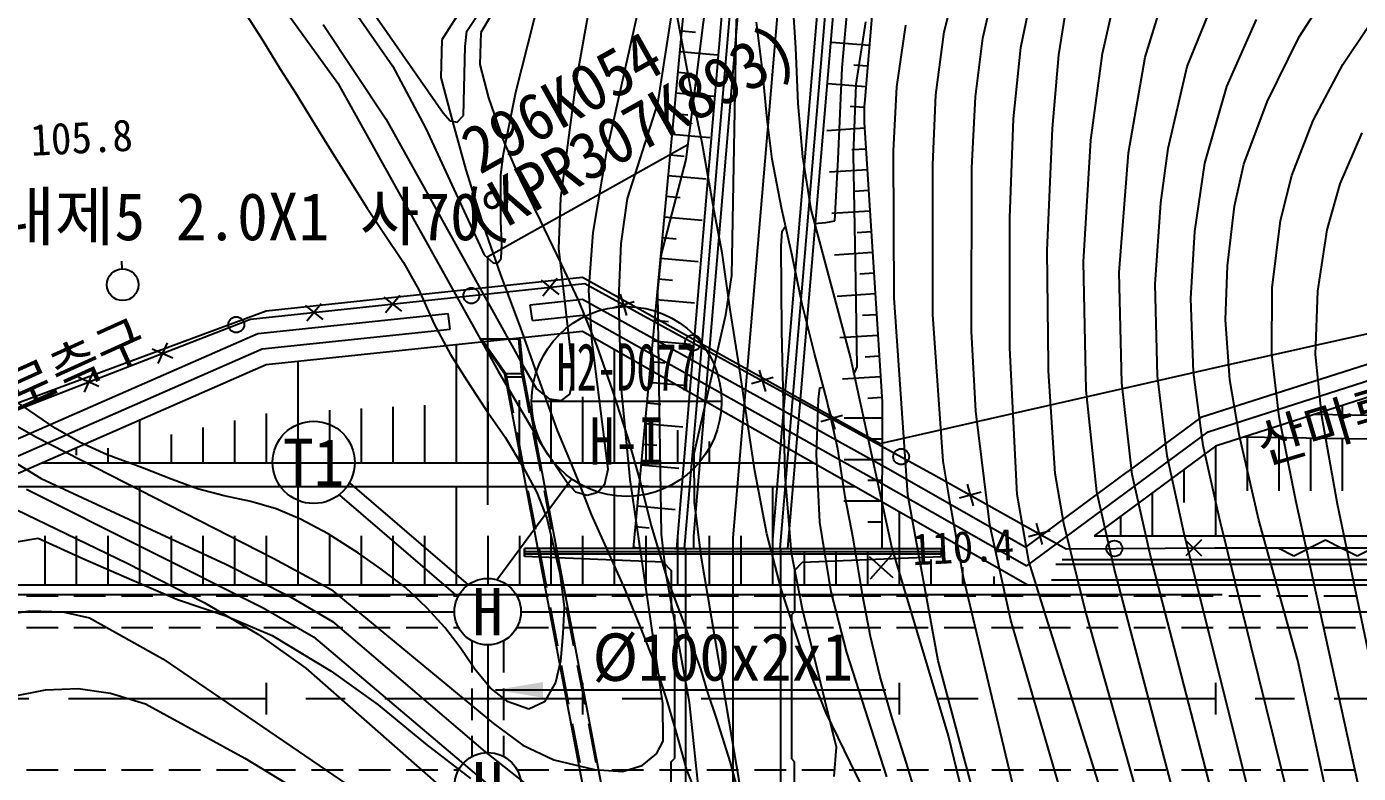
# Model space of a CAD drawing. Header units: millimetres. Extents: x 13158 to 13954, y 1103 to 1809.
# Drawn here: x 13566.5 to 13650.7, y 1483.6 to 1530.8 of the extents above; entities that cross this region are included whole.
import ezdxf
from ezdxf.enums import TextEntityAlignment as Align
from ezdxf.xclip import XClip

# ---------------------------------------------------------------- set-up
doc = ezdxf.new("R2010")
doc.units = ezdxf.units.MM
doc.header["$LTSCALE"] = 10
doc.header["$MEASUREMENT"] = 0
doc.header["$XCLIPFRAME"] = 2
doc.linetypes.add('CENTER', pattern=[2, 1.25, -0.25, 0.25, -0.25])
doc.linetypes.add('HIDDEN', pattern=[0.375, 0.25, -0.125])
for name, color, linetype in [('TN-MANH', 4, 'Continuous'), ('TT-WIRE-EQPM', 6, 'Continuous'), ('TZ-BASE', 253, 'Continuous'), ('TZ-CABL', 4, 'Continuous')]:
    doc.layers.add(name, color=color, linetype=linetype)
doc.styles.add('GR', font='GulimChe.ttf')
doc.styles.add('HANA', font='GulimChe.ttf')
doc.styles.get("Standard").update_dxf_attribs({"font": 'GulimChe.ttf'})
doc.linetypes.add('I_LINE', pattern='A,3.5,["I",Standard,S=1,R=0,X=-1,Y=-0.5],3.5', length=7)
doc.linetypes.add('ZIGZAG', pattern='A,0.0001,-0.2,[131,ltypeshp.shx,S=0.2,R=0,X=-0.2,Y=0],-0.4,[131,ltypeshp.shx,S=0.2,R=180,X=0.2,Y=0],-0.2', length=0.8001)
doc.dimstyles.get("Standard").update_dxf_attribs({"dimtxt": 0.18, "dimasz": 0.18, "dimexe": 0.18, "dimexo": 0.0625, "dimgap": 0.09, "dimtad": 0, "dimtih": 1, "dimtoh": 1, "dimdec": 4, "dimzin": 0, "dimdsep": 46, "dimtxsty": 'Standard', "dimcen": 0.09, "dimadec": 0, "dimazin": 0, "dimtfac": 1, "dimtdec": 4, "dimtofl": 0, "dimtmove": 0, "dimatfit": 3, "dimfxl": 0, "dimtolj": 1, "dimtzin": 0, "dimarcsym": 0})

# ---------------------------------------------------------------- blocks, each defined once
blk = doc.blocks.new('JD-SGKLSNK8SGJS87')
at = {"layer": 'TZ-BASE'}
for p, q in [((367.91, 59.846, -108.702), (363.198, 9.498, -108.702)), ((370.177, 59.654, -108.702), (368.084, 34.932, -108.702)), ((370.676, 59.612, -108.702), (368.597, 35.064, -108.702)), ((371.174, 59.57, -108.702), (369.487, 39.641, -108.702)), ((373.665, 59.359, -108.702), (371.978, 39.43, -108.702)), ((376.654, 59.106, -108.702), (372.454, 9.498, -108.702)), ((377.152, 59.064, -108.702), (372.956, 9.498, -108.702)), ((376.156, 59.148, -108.702), (374.469, 39.219, -108.702)), ((361.522, 34.583, 105), (366.825, 58.354, 105)), ((379.614, 58.855, -108.702), (377.815, 37.613, -108.702)), ((355.788, 38.341, 103), (359.65, 53.59, 103)), ((366.548, 34.077, 107), (368.785, 51.919, 107)), ((382.857, 42.145, 112), (384.392, 48.344, 112)), ((359.588, 38.963, 104), (361.166, 47.826, 104)), ((364.763, 37.63, 106), (366.334, 47.894, 106)), ((376.413, 39.877, 109), (377.067, 47.604, 109)), ((352.692, 42.193, 102), (355.499, 46.466, 102)), ((385.29, 41.748, 113), (386.479, 46.86, 113)), ((345.86, 44.678, 102), (351.178, 37.031, 102)), ((387.688, 41.158, 114), (388.561, 45.338, 114)), ((345.186, 44.024, 103), (347.99, 39.993, 103)), ((352.473, 43.797), (351.102, 41.647)), ((373.273, 44.058, 108.702), (373.457, 41.149, 108.702)), ((392.848, 40.787, 116), (393.563, 43.857, 116)), ((398.215, 39.959, 118), (399.781, 43.843, 118)), ((405.295, 41.833, 120), (406.983, 44.462, 120)), ((338.671, 43.358, 104.834), (339.796, 41.606, 104.834)), ((341.132, 43.603, 105), (344.521, 38.902, 105)), ((354.22, 43.205, 104.683), (353.561, 42.101, 104.683)), ((366.869, 38.453, 104.683), (365.871, 43.732, 104.683)), ((369.437, 26.754, 108), (369.729, 42.95, 108)), ((390.099, 40.694, 115), (390.588, 43.737, 115)), ((395.548, 40.546, 117), (396.452, 43.47, 117)), ((400.708, 38.697, 119), (402.583, 42.936, 119)), ((343.594, 42.609, 104), (347.557, 36.654, 104)), ((352.568, 41.233, 102), (352.692, 42.193, 102)), ((353.561, 42.101, 104.683), (353.512, 40.083, 104.683)), ((366.26, 42.217, -108.702), (367.143, 42.134, -108.702)), ((371.36, 39.726, 93.154), (370.989, 42.752, 93.154)), ((377.283, 38.832, 110), (377.91, 42.776, 110)), ((379.855, 38.677, 111), (380.428, 42.575, 111)), ((382.324, 38.161, 112), (382.857, 42.145, 112)), ((408.043, 40.093, 121), (409.628, 42.44, 121)), ((339.796, 41.606, 104.834), (340.902, 39.778, 104.834)), ((351.102, 41.647), (351.047, 39.27)), ((378.126, 41.283, -108.702), (375.728, 41.486, -108.702)), ((384.831, 38.047, 113), (385.29, 41.748, 113)), ((403.261, 37.728, 120), (405.295, 41.833, 120)), ((352.477, 36.854, 102), (352.568, 41.233, 102)), ((366.138, 40.911, -108.702), (368.533, 40.687, -108.702)), ((373.457, 41.149, 108.702), (373.593, 37.618, 108.702)), ((387.236, 36.657, 114), (387.688, 41.158, 114)), ((389.688, 36.039, 115), (390.099, 40.694, 115)), ((392.112, 35.303, 116), (392.848, 40.787, 116)), ((394.493, 34.511, 117), (395.548, 40.546, 117)), ((340.902, 39.778, 104.834), (341.843, 38.292, 104.834)), ((347.99, 39.993, 103), (350.084, 36.044, 103)), ((353.512, 40.083, 104.683), (354.048, 37.98, 104.683)), ((366.016, 39.605, -108.702), (366.899, 39.522, -108.702)), ((369.487, 39.641, -108.702), (367, 10.271, -108.702)), ((371.673, 36.627, 93.154), (371.36, 39.726, 93.154)), ((376.15, 34.103, 109), (376.413, 39.877, 109)), ((378.015, 39.976, -108.702), (377.131, 40.051, -108.702)), ((397.009, 34.787, 118), (398.215, 39.959, 118)), ((406.183, 36.553, 121), (408.043, 40.093, 121)), ((344.521, 38.902, 105), (354.668, 20.705, 105)), ((351.047, 39.27), (351.781, 36.485)), ((358.617, 31.642, 104), (359.588, 38.963, 104)), ((371.978, 39.43, -108.702), (369.5, 10.166, -108.702)), ((374.469, 39.219, -108.702), (372, 10.06, -108.702)), ((377.905, 38.669, -108.702), (375.507, 38.872, -108.702)), ((377.123, 34.404, 110), (377.283, 38.832, 110)), ((341.843, 38.292, 104.834), (342.875, 36.615, 104.834)), ((354.048, 37.98, 104.683), (354.971, 35.306, 104.683)), ((354.992, 34.447, 103), (355.788, 38.341, 103)), ((365.893, 38.299, -108.702), (368.289, 38.075, -108.702)), ((367.556, 35.14, 104.683), (366.869, 38.453, 104.683)), ((379.65, 34.629, 111), (379.855, 38.677, 111)), ((382.126, 33.77, 112), (382.324, 38.161, 112)), ((384.608, 33.549, 113), (384.831, 38.047, 113)), ((399.325, 33.841, 119), (400.708, 38.697, 119)), ((362.844, 31.619, 106), (364.763, 37.63, 106)), ((373.593, 37.618, 108.702), (373.903, 34.254, 108.702)), ((377.794, 37.362, -108.702), (376.91, 37.437, -108.702)), ((401.79, 33.781, 120), (403.261, 37.728, 120)), ((342.875, 36.615, 104.834), (344, 34.788, 104.834)), ((347.557, 36.654, 104), (356.257, 21.004, 104)), ((351.178, 37.031, 102), (351.633, 36.518, 102)), ((351.633, 36.518, 102), (352.071, 36.448, 102)), ((351.781, 36.485), (352.623, 33.434)), ((352.071, 36.448, 102), (352.477, 36.854, 102)), ((365.771, 36.993, -108.702), (366.655, 36.911, -108.702)), ((371.976, 34.094, 93.154), (371.673, 36.627, 93.154)), ((377.803, 36.427, -108.702), (378.933, 18.77, -108.702)), ((387, 30.388, 114), (387.236, 36.657, 114)), ((404.832, 33.081, 121), (406.183, 36.553, 121)), ((350.084, 36.044, 103), (353.784, 28.052, 103)), ((365.649, 35.687, -108.702), (368.045, 35.463, -108.702)), ((377.827, 36.052, -108.702), (375.426, 35.898, -108.702)), ((389.359, 28.335, 115), (389.688, 36.039, 115)), ((407.887, 32.538, 122), (409.278, 35.769, 122)), ((344, 34.788, 104.834), (345.032, 33.149, 104.834)), ((354.971, 35.306, 104.683), (356.049, 32.818, 104.683)), ((360.665, 29.458, 105), (361.522, 34.583, 105)), ((368.084, 34.932, -108.702), (366.798, 19.797, -108.702)), ((368.597, 35.064, -108.702), (367.296, 19.755, -108.702)), ((368.323, 30.845, 104.683), (367.556, 35.14, 104.683)), ((377.911, 34.743, -108.702), (377.025, 34.686, -108.702)), ((379.697, 25.344, 111), (379.65, 34.629, 111)), ((391.648, 27.615, 116), (392.112, 35.303, 116)), ((393.918, 26.934, 117), (394.493, 34.511, 117)), ((396.552, 31.344, 118), (397.009, 34.787, 118)), ((354.841, 33.118, 103), (354.992, 34.447, 103)), ((364.991, 28.104, 107), (366.548, 34.077, 107)), ((365.527, 34.381, -108.702), (366.41, 34.299, -108.702)), ((372.573, 31.027, 93.154), (371.976, 34.094, 93.154)), ((373.903, 34.254, 108.702), (374.42, 30.926, 108.702)), ((375.943, 30.201, 109), (376.15, 34.103, 109)), ((377.261, 26.404, 110), (377.123, 34.404, 110)), ((382.133, 24.284, 112), (382.126, 33.77, 112)), ((398.689, 29.524, 119), (399.325, 33.841, 119)), ((401.209, 31.142, 120), (401.79, 33.781, 120)), ((345.032, 33.149, 104.834), (346.378, 31.016, 104.834)), ((352.623, 33.434), (353.722, 29.927)), ((354.828, 30.199, 103), (354.841, 33.118, 103)), ((365.405, 33.076, -108.702), (367.8, 32.851, -108.702)), ((377.995, 33.434, -108.702), (375.593, 33.28, -108.702)), ((384.569, 23.223, 113), (384.608, 33.549, 113)), ((404.118, 30.233, 121), (404.832, 33.081, 121)), ((356.049, 32.818, 104.683), (357.312, 30.233, 104.683)), ((378.078, 32.125, -108.702), (377.193, 32.068, -108.702)), ((407.049, 29.641, 122), (407.887, 32.538, 122)), ((358.504, 28.453, 104), (358.617, 31.642, 104)), ((362.431, 28.766, 106), (362.844, 31.619, 106)), ((365.282, 31.77, -108.702), (366.166, 31.687, -108.702)), ((396.181, 26.193, 118), (396.552, 31.344, 118)), ((346.378, 31.016, 104.834), (347.394, 29.491, 104.834)), ((365.16, 30.464, -108.702), (367.556, 30.24, -108.702)), ((368.813, 28.177, 104.683), (368.323, 30.845, 104.683)), ((373.245, 28.017, 93.154), (372.573, 31.027, 93.154)), ((374.42, 30.926, 113.533), (376.924, 21.528, 113.533)), ((378.162, 30.816, -108.702), (375.761, 30.663, -108.702)), ((387.005, 22.163, 114), (387, 30.388, 114)), ((400.749, 27.37, 120), (401.209, 31.142, 120)), ((347.394, 29.491, 104.834), (348.687, 27.566, 104.834)), ((353.722, 29.927), (354.809, 26.797)), ((354.903, 28.772, 103), (354.828, 30.199, 103)), ((357.312, 30.233, 104.683), (358.65, 27.459, 104.683)), ((372.551, 28.607, 109), (372.616, 29.56, 109)), ((372.616, 29.56, 109), (372.83, 29.875, 109)), ((374.655, 30.046, 109), (375.377, 30.09, 109)), ((375.377, 30.09, 109), (375.943, 30.201, 109)), ((378.246, 29.507, -108.702), (377.36, 29.451, -108.702)), ((398.434, 25.3, 119), (398.689, 29.524, 119)), ((403.586, 25.967, 121), (404.118, 30.233, 121)), ((406.464, 25.768, 122), (407.049, 29.641, 122)), ((354.842, 27.832, 103), (354.903, 28.772, 103)), ((360.402, 25.795, 105), (360.665, 29.458, 105)), ((362.286, 25.265, 106), (362.431, 28.766, 106)), ((365.038, 29.158, -108.702), (365.921, 29.075, -108.702)), ((353.784, 28.052, 103), (354.362, 27.532, 103)), ((354.636, 27.546, 103), (354.842, 27.832, 103)), ((358.735, 26.472, 104), (358.504, 28.453, 104)), ((364.743, 25.741, 107), (364.991, 28.104, 107)), ((364.916, 27.852, -108.702), (367.311, 27.628, -108.702)), ((369.326, 24.602, 104.683), (368.813, 28.177, 104.683)), ((372.59, 23.26, 109), (372.551, 28.607, 109)), ((373.879, 24.932, 93.154), (373.245, 28.017, 93.154)), ((378.33, 28.198, -108.702), (375.929, 28.045, -108.702)), ((389.441, 21.102, 115), (389.359, 28.335, 115)), ((330.847, 27.663, 105.098), (330.873, 27.163, 105.098)), ((348.687, 27.566, 104.834), (349.643, 25.836, 104.834)), ((354.362, 27.532, 103), (354.636, 27.546, 103)), ((358.65, 27.459, 104.683), (359.729, 25.159, 104.683)), ((391.82, 19.503, 116), (391.648, 27.615, 116)), ((400.637, 23.956, 120), (400.749, 27.37, 120)), ((339.999, 24.512), (359.999, 26.653)), ((339.999, 24.512), (359.999, 26.653)), ((354.809, 26.797), (356.062, 23.476)), ((357.387, 26.445), (358.487, 25.556)), ((358.381, 26.551), (357.493, 25.451)), ((359.428, 20.352, 104), (358.735, 26.472, 104)), ((359.999, 26.653), (378.801, 16.131)), ((359.999, 26.653), (378.801, 16.131)), ((364.794, 26.546, -108.702), (365.677, 26.463, -108.702)), ((369.053, 24.254, 108), (369.437, 26.754, 108)), ((377.354, 20.97, 110), (377.261, 26.404, 110)), ((378.413, 26.89, -108.702), (377.528, 26.833, -108.702)), ((394.078, 19.968, 117), (393.918, 26.934, 117)), ((396.332, 20.412, 118), (396.181, 26.193, 118)), ((347.443, 25.389), (348.543, 24.5)), ((348.437, 25.495), (347.548, 24.395)), ((349.643, 25.836, 104.834), (350.611, 23.669, 104.834)), ((360.596, 22.526, 105), (360.402, 25.795, 105)), ((362.432, 19.768, 106), (362.286, 25.265, 106)), ((362.383, 25.572), (362.781, 24.215)), ((364.788, 22.46, 107), (364.743, 25.741, 107)), ((378.497, 25.581, -108.702), (376.096, 25.427, -108.702)), ((380.552, 12.889, 111), (379.697, 25.344, 111)), ((398.603, 20.636, 119), (398.434, 25.3, 119)), ((399.999, 20.945), (419.999, 25.366)), ((399.999, 20.945), (419.999, 25.366)), ((403.562, 21.778, 121), (403.586, 25.967, 121)), ((406.323, 21.761, 122), (406.464, 25.768, 122)), ((319.999, 17.121), (339.999, 24.512)), ((319.999, 17.121), (339.999, 24.512)), ((342.471, 24.861), (343.571, 23.973)), ((343.465, 24.967), (342.576, 23.867)), ((356.689, 24.897), (359.999, 25.244)), ((356.823, 23.905), (356.689, 24.897)), ((359.729, 25.159, 104.683), (360.894, 22.292, 104.683)), ((359.999, 25.244), (379.298, 14.545)), ((363.261, 25.092), (361.904, 24.695)), ((364.671, 25.24, -108.702), (367.067, 25.016, -108.702)), ((369.843, 21.293, 104.683), (369.326, 24.602, 104.683)), ((374.645, 21.826, 93.154), (373.879, 24.932, 93.154)), ((339.481, 23.089), (351.498, 24.351)), ((350.611, 23.669, 104.834), (351.64, 21.767, 104.834)), ((351.631, 23.36), (351.498, 24.351)), ((356.823, 23.905), (359.999, 24.239)), ((359.999, 24.239), (378.589, 13.798)), ((364.549, 23.934, -108.702), (365.433, 23.852, -108.702)), ((367.042, 15.501, 108), (369.053, 24.254, 108)), ((378.581, 24.272, -108.702), (377.696, 24.215, -108.702)), ((382.779, 15.012, 112), (382.133, 24.284, 112)), ((419.643, 24.352), (399.076, 17.77)), ((400.916, 20.151, 120), (400.637, 23.956, 120)), ((319.924, 14.522), (339.481, 23.089)), ((339.74, 22.111), (351.631, 23.36)), ((339.999, 21.132), (359.999, 23.233)), ((356.061, 22.727), (353.515, 22.727)), ((355.052, 20.533), (353.515, 22.727)), ((355.143, 20.533), (353.607, 22.727)), ((356.158, 20.541), (355.967, 22.727)), ((356.253, 20.533), (356.061, 22.727)), ((356.062, 23.476), (357.203, 20.214)), ((359.999, 23.233), (378.786, 12.536)), ((372.809, 14.111, 109), (372.59, 23.26, 109)), ((378.665, 22.963, -108.702), (376.264, 22.809, -108.702)), ((384.851, 18.17, 113), (384.569, 23.223, 113)), ((399.537, 16.868), (419.821, 23.359)), ((319.961, 13.447), (339.74, 22.111)), ((332.799, 22.122), (334.093, 21.551)), ((333.732, 22.484), (333.16, 21.19)), ((351.999, 22.393), (351.999, 14.913)), ((361.624, 14.51, 105), (360.596, 22.526, 105)), ((360.894, 22.292, 104.683), (361.873, 19.523, 104.683)), ((361.999, 22.094), (361.999, 14.914)), ((364.427, 22.629, -108.702), (366.823, 22.404, -108.702)), ((364.984, 10.409, 107), (364.788, 22.46, 107)), ((387.464, 12.918, 114), (387.005, 22.163, 114)), ((419.999, 22.366), (399.999, 15.965)), ((319.999, 12.371), (339.999, 21.132)), ((341.999, 21.343), (341.999, 14.913)), ((351.64, 21.767, 104.834), (352.654, 20.149, 104.834)), ((364.305, 21.323, -108.702), (365.188, 21.24, -108.702)), ((370.446, 17.34, 104.683), (369.843, 21.293, 104.683)), ((375.432, 18.889, 93.154), (374.645, 21.826, 93.154)), ((376.924, 21.528, 113.533), (379.54, 9.507, 113.533)), ((378.749, 21.654, -108.702), (377.863, 21.597, -108.702)), ((389.445, 20.732, 115), (389.441, 21.102, 115)), ((404.021, 17.809, 121), (403.562, 21.778, 121)), ((406.716, 17.857, 122), (406.323, 21.761, 122)), ((328.137, 20.316), (329.431, 19.745)), ((329.069, 20.677), (328.498, 19.384)), ((354.668, 20.705, 105), (357.317, 16.196, 105)), ((355.052, 20.533), (362.698, -19.663)), ((356.253, 20.533), (355.052, 20.533)), ((356.291, 20.333), (355.09, 20.333)), ((363.857, -19.443), (356.253, 20.533)), ((356.257, 21.004, 104), (357.09, 19.588, 104)), ((357.203, 20.214), (358.381, 16.95)), ((359.186, 19.246, 104), (359.428, 20.352, 104)), ((372.034, 20.294), (370.677, 19.896)), ((371.157, 20.774), (371.555, 19.417)), ((378.832, 20.345, -108.702), (376.431, 20.191, -108.702)), ((377.147, 20.503, 110), (377.354, 20.97, 110)), ((378.801, 16.131), (399.999, 20.945)), ((378.801, 16.131), (399.999, 20.945)), ((389.872, 14.232, 115), (389.445, 20.732, 115)), ((396.936, 15.351, 118), (396.332, 20.412, 118)), ((399.225, 16, 119), (398.603, 20.636, 119)), ((352.654, 20.149, 104.834), (353.891, 18.281, 104.834)), ((357.09, 19.588, 104), (357.878, 18.961, 104)), ((361.873, 19.523, 104.683), (362.847, 16.47, 104.683)), ((363.001, 13.86, 106), (362.432, 19.768, 106)), ((364.183, 20.017, -108.702), (366.578, 19.793, -108.702)), ((366.798, 19.797, -108.702), (365.926, 9.498, -108.702)), ((367.296, 19.755, -108.702), (366.428, 9.498, -108.702)), ((374.898, 18.937, 110), (374.994, 19.642, 110)), ((374.994, 19.642, 110), (375.217, 19.692, 110)), ((392.508, 13.084, 116), (391.82, 19.503, 116)), ((394.734, 14.171, 117), (394.078, 19.968, 117)), ((401.488, 16.691, 120), (400.916, 20.151, 120)), ((325.054, 18.195, 104.834), (323.335, 19.352, 104.834)), ((349.999, 18.548), (349.999, 14.913)), ((353.999, 18.758), (353.999, 14.913)), ((355.999, 18.863), (355.999, 14.913)), ((357.878, 18.961, 104), (358.675, 18.846, 104)), ((357.999, 18.968), (357.999, 14.913)), ((358.675, 18.846, 104), (359.186, 19.246, 104)), ((359.999, 19.073), (359.999, 14.913)), ((364.06, 18.711, -108.702), (364.944, 18.628, -108.702)), ((374.79, 15.449, 110), (374.898, 18.937, 110)), ((376.123, 15.803, 93.154), (375.432, 18.889, 93.154)), ((378.916, 19.036, -108.702), (378.031, 18.979, -108.702)), ((378.933, 18.77, -108.702), (378.915, 9.498, -108.702)), ((407.999, 18.526), (407.999, 17.934)), ((322.211, 18.405, 106), (325.437, 16.551, 106)), ((326.661, 17.095, 104.834), (325.054, 18.195, 104.834)), ((339.999, 18.022), (339.999, 14.912)), ((343.999, 18.233), (343.999, 14.913)), ((345.999, 18.338), (345.999, 14.913)), ((347.999, 18.443), (347.999, 14.913)), ((353.891, 18.281, 104.834), (355.111, 16.527, 104.834)), ((376.421, 17.895), (375.064, 17.497)), ((375.544, 18.375), (375.941, 17.017)), ((378.931, 17.725, -108.702), (376.525, 17.73, -108.702)), ((385.734, 10.998, 113), (384.851, 18.17, 113)), ((399.076, 17.77), (394.455, 14.355)), ((405.072, 12.526, 121), (404.021, 17.809, 121)), ((439.999, 17.407), (406.24, 17.963)), ((407.707, 12.296, 122), (406.716, 17.857, 122)), ((328.252, 16.204, 104.834), (326.661, 17.095, 104.834)), ((331.999, 17.628), (331.999, 14.912)), ((335.999, 17.146), (335.999, 14.912)), ((337.999, 17.584), (337.999, 14.912)), ((358.381, 16.95), (359.166, 15.109)), ((363.938, 17.405, -108.702), (366.334, 17.181, -108.702)), ((363.999, 17.671), (363.999, 14.914)), ((365.999, 16.97), (365.999, 14.914)), ((370.894, 14.408, 104.683), (370.446, 17.34, 104.683)), ((388.076, 8.396), (399.537, 16.868)), ((322.172, 16.129, 107), (325.784, 13.921, 107)), ((325.437, 16.551, 106), (340.489, 8.871, 106)), ((329.939, 15.424, 104.834), (328.252, 16.204, 104.834)), ((333.999, 16.708), (333.999, 14.912)), ((355.111, 16.527, 104.834), (356.271, 14.585, 104.834)), ((357.317, 16.196, 105), (359.064, 13.609, 105)), ((362.847, 16.47, 104.683), (363.637, 13.722, 104.683)), ((363.816, 16.099, -108.702), (364.699, 16.016, -108.702)), ((367.999, 16.268), (367.999, 14.914)), ((378.929, 16.414, -108.702), (378.041, 16.415, -108.702)), ((400.26, 11.384, 119), (399.225, 16, 119)), ((402.741, 11.295, 120), (401.488, 16.691, 120)), ((439.999, 15.907), (401.782, 16.536)), ((401.999, 16.606), (402, 13.135)), ((403.999, 16.5), (404, 13.134)), ((405.999, 16.467), (406, 13.134)), ((407.999, 16.434), (408, 13.133)), ((327.999, 15.876), (327.999, 15.394)), ((332.191, 14.598, 104.834), (329.939, 15.424, 104.834)), ((329.999, 15.832), (329.999, 14.912)), ((367.081, 12.433, 108), (367.042, 15.501, 108)), ((374.992, 11.167, 110), (374.79, 15.449, 110)), ((376.588, 12.758, 93.154), (376.123, 15.803, 93.154)), ((399.999, 15.965), (392.342, 10.305)), ((398.018, 10.428, 118), (396.936, 15.351, 118)), ((399.999, 15.965), (400, 10.305)), ((325.798, 14.912), (374.609, 14.914)), ((325.999, 15), (325.999, 14.912)), ((334.049, 13.854, 104.834), (332.191, 14.598, 104.834)), ((356.271, 14.585, 104.834), (357.097, 13.025, 104.834)), ((359.166, 15.109), (359.694, 13.817)), ((361.414, 13.58, 105), (361.624, 14.51, 105)), ((363.694, 14.793, -108.702), (366.089, 14.569, -108.702)), ((371.647, 10.415, 104.683), (370.894, 14.408, 104.683)), ((378.926, 15.102, -108.702), (376.52, 15.107, -108.702)), ((379.298, 14.545), (388.006, 9.587)), ((383.216, 12.493, 112), (382.779, 15.012, 112)), ((388.006, 9.587), (394.455, 14.355)), ((397.999, 14.487), (398, 12.396)), ((325.784, 13.921, 107), (337.448, 8.505, 107)), ((335.663, 13.264, 104.834), (334.049, 13.854, 104.834)), ((359.064, 13.609, 105), (359.56, 13.084, 105)), ((359.694, 13.817), (360.55, 11.653)), ((360.961, 13.062, 105), (361.414, 13.58, 105)), ((365.08, -0.293, 106), (363.001, 13.86, 106)), ((363.572, 13.487, -108.702), (364.455, 13.405, -108.702)), ((363.637, 13.722, 104.683), (364.332, 10.918, 104.683)), ((373.201, 9.227, 109), (372.809, 14.111, 109)), ((378.923, 13.79, -108.702), (378.036, 13.792, -108.702)), ((378.589, 13.798), (388.076, 8.396)), ((384.31, 13.552), (384.692, 12.19)), ((390.421, 11.083, 115), (389.872, 14.232, 115)), ((395.908, 8.949, 117), (394.734, 14.171, 117)), ((322.117, 12.951, 109), (331.212, 8.569, 109)), ((322.374, 13.412), (377.243, 13.414)), ((324.842, 13.251, 108), (339.81, 5.746, 108)), ((332, 13.412), (332, 7.196)), ((337.336, 12.825, 104.834), (335.663, 13.264, 104.834)), ((339.029, 12.46, 104.834), (337.336, 12.825, 104.834)), ((342, 13.413), (342, 7.197)), ((352, 13.413), (352, 7.197)), ((357.097, 13.025, 104.834), (357.734, 11.412, 104.834)), ((359.56, 13.084, 105), (360.287, 12.867, 105)), ((360.287, 12.867, 105), (360.961, 13.062, 105)), ((362, 13.414), (362, 7.198)), ((372, 13.414), (372, 7.198)), ((377.114, 10.033, 93.154), (376.588, 12.758, 93.154)), ((382.482, 2.401, 111), (380.552, 12.889, 111)), ((385.182, 13.062), (383.821, 12.68)), ((388.194, 8.687, 114), (387.464, 12.918, 114)), ((393.602, 8.247, 116), (392.508, 13.084, 116)), ((396, 13.009), (396, 10.305)), ((340.626, 12.003, 104.834), (339.029, 12.46, 104.834)), ((342.165, 11.357, 104.834), (340.626, 12.003, 104.834)), ((363.449, 12.182, -108.702), (365.845, 11.957, -108.702)), ((367.497, 9.016, 108), (367.081, 12.433, 108)), ((378.921, 12.479, -108.702), (376.515, 12.484, -108.702)), ((378.786, 12.536), (388.147, 7.205)), ((380, 11.844), (380, 7.198)), ((384.079, 7.659, 112), (383.216, 12.493, 112)), ((410.055, -10.095, 121), (405.072, 12.526, 121)), ((411.248, -4.658, 122), (407.707, 12.296, 122)), ((343.925, 10.426, 104.834), (342.165, 11.357, 104.834)), ((357.734, 11.412, 104.834), (358.161, 9.613, 104.834)), ((360.55, 11.653), (361.573, 9.355)), ((375.718, 6.764, 110), (374.992, 11.167, 110)), ((378.918, 11.167, -108.702), (378.031, 11.169, -108.702)), ((387.066, 4.968, 113), (385.734, 10.998, 113)), ((388.669, 11.103), (389.051, 9.741)), ((391.769, 5.619, 115), (390.421, 11.083, 115)), ((394, 11.531), (394, 10.305)), ((405.288, -8.939, 119), (400.26, 11.384, 119)), ((405.205, 2.416, 120), (402.741, 11.295, 120)), ((324.215, 9.922, 112.967), (325.596, 10.147, 112.967)), ((325.596, 10.147, 112.967), (328.408, 8.861, 112.967)), ((326, 10.304), (326, 7.196)), ((328, 10.304), (328, 7.196)), ((330, 10.304), (330, 7.196)), ((334, 10.304), (334, 7.196)), ((336, 10.304), (336, 7.196)), ((338, 10.304), (338, 7.196)), ((340, 10.304), (340, 7.197)), ((345.832, 9.19, 104.834), (343.925, 10.426, 104.834)), ((344, 10.305), (344, 7.197)), ((346, 10.305), (346, 7.197)), ((348, 10.305), (348, 7.197)), ((350, 10.305), (350, 7.197)), ((354, 10.305), (354, 7.197)), ((356, 10.305), (356, 7.197)), ((358, 10.305), (358, 7.197)), ((360, 10.305), (360, 7.197)), ((363.327, 10.876, -108.702), (364.211, 10.793, -108.702)), ((364, 10.306), (364, 7.198)), ((364.332, 10.918, 104.683), (365.303, 7.697, 104.683)), ((365.284, 7.853, 107), (364.984, 10.409, 107)), ((366, 10.306), (366, 7.198)), ((367, 10.271, -108.702), (367, 9.498, -108.702)), ((368, 10.306), (368, 7.198)), ((369.5, 10.166, -108.702), (369.5, 9.2, -108.702)), ((370, 10.306), (370, 7.198)), ((372.576, 6.854, 104.683), (371.647, 10.415, 104.683)), ((389.541, 10.613), (388.18, 10.231)), ((392.342, 10.305), (521.466, 10.311)), ((403.253, -10.487, 118), (398.018, 10.428, 118)), ((366.5, 9.498), (356.33, 9.498)), ((356.33, 8.999), (356.33, 9.498)), ((356.33, 9.498), (356.33, 8.999)), ((356.33, 9.299), (382.67, 9.298)), ((358.161, 9.613, 104.834), (358.57, 7.946, 104.834)), ((361.573, 9.355), (362.669, 6.904)), ((363.205, 9.57, -108.702), (363.967, 9.498, -108.702)), ((365.8, 9.498), (373.2, 9.498)), ((366.5, 9.498), (366.5, -7.982)), ((372, 10.06, -108.702), (372, 9.498, -108.702)), ((372.5, 9.498), (372.5, -7.982)), ((372.5, 9.498), (382.67, 9.498)), ((374, 9.292), (374, 7.198)), ((376, 9.293), (376, 7.198)), ((377.686, 6.59, 93.154), (377.114, 10.033, 93.154)), ((378, 9.293), (378, 7.198)), ((379.54, 9.507, 113.533), (383.121, -2.416, 113.533)), ((382.67, 9.498), (382.67, 8.998)), ((390.556, 9.469), (399.953, 9.544)), ((398.107, 10.03), (399.115, 9.038)), ((399.107, 10.038), (398.115, 9.03)), ((403.953, 9.542), (404.953, 9.041)), ((404.953, 9.041), (406.953, 10.04)), ((406.953, 10.04), (407.953, 9.539)), ((407.953, 9.539), (408.953, 9.039)), ((408.953, 9.039), (410.953, 10.037)), ((328.408, 8.861, 112.967), (331.503, 7.513, 112.967)), ((331.212, 8.569, 109), (336.072, 6.09, 109)), ((337.448, 8.505, 107), (341.498, 6.457, 107)), ((340.489, 8.871, 106), (344.103, 6.906, 106)), ((347.176, 8.245, 104.834), (345.832, 9.19, 104.834)), ((356.33, 9.149), (382.67, 9.148)), ((365.1, 8.623), (356.33, 8.999)), ((365.1, 8.623), (365.6, 8.098)), ((370.739, -10.157, 108), (367.497, 9.016, 108)), ((369.5, 9.2), (369.5, -9.194)), ((373.897, 5.664, 109), (373.201, 9.227, 109)), ((373.899, 8.623), (373.4, 8.098)), ((373.899, 8.623), (382.67, 8.998)), ((378.12, 8.997, 110.401), (379.606, 7.658, 110.401)), ((378.194, 7.585, 110.401), (379.532, 9.071, 110.401)), ((382, 8.809), (382, 7.199)), ((389.292, 5.186, 114), (388.194, 8.687, 114)), ((389.906, 8.505), (523.378, 8.511)), ((390.312, 8.805), (523.158, 8.811)), ((400.869, -10.163, 117), (395.908, 8.949, 117)), ((348.781, 7.052, 104.834), (347.176, 8.245, 104.834)), ((358.57, 7.946, 104.834), (358.841, 5.81, 104.834)), ((366.759, -0.229, 107), (365.284, 7.853, 107)), ((365.303, 7.697, 104.683), (366.266, 5.115, 104.683)), ((365.6, 8.098), (365.6, 5.498)), ((373.4, 8.098), (373.4, 5.498)), ((384, 8.313), (384, 7.199)), ((387.856, -8.206, 112), (384.079, 7.659, 112)), ((386, 7.733), (386, 7.199)), ((398.744, -11.263, 116), (393.602, 8.247, 116)), ((280, 7.194), (574.8, 7.208)), ((331.503, 7.513, 112.967), (334.39, 6.282, 112.967)), ((344.103, 6.906, 106), (354.363, -1.568, 106)), ((350.177, 5.729, 104.834), (348.781, 7.052, 104.834)), ((362.669, 6.904), (363.652, 4.474)), ((373.859, 2.985, 104.683), (372.576, 6.854, 104.683)), ((376.701, 2.929, 110), (375.718, 6.764, 110)), ((388, 7.289), (388, 7.199)), ((389.641, 7.505), (523.994, 7.511)), ((334.39, 6.282, 112.967), (337.452, 5.237, 112.967)), ((336.072, 6.09, 109), (339.523, 4.053, 109)), ((341.498, 6.457, 107), (344.185, 4.872, 107)), ((378.195, 3.941, 93.154), (377.686, 6.59, 93.154)), ((323.169, 5.258, 110), (325.068, 5.557, 110)), ((325.068, 5.557, 110), (327.14, 5.497, 110)), ((327.14, 5.497, 110), (328.826, 5.113, 110)), ((328.826, 5.113, 110), (333.458, 2.523, 110)), ((337.452, 5.237, 112.967), (340.377, 4.005, 112.967)), ((339.81, 5.746, 108), (342.996, 3.922, 108)), ((351.292, 4.506, 104.834), (350.177, 5.729, 104.834)), ((358.841, 5.81, 104.834), (358.759, 4.132, 104.834)), ((365.6, 5.498), (365.8, 5.299)), ((365.8, 5.299), (365.8, -3.782)), ((366.266, 5.115, 104.683), (367.463, 1.833, 104.683)), ((373.4, 5.498), (373.2, 5.299)), ((373.2, 5.299), (373.2, -3.782)), ((376.056, -3.071, 109), (373.897, 5.664, 109)), ((390.874, 0.186, 114), (389.292, 5.186, 114)), ((396.258, -10.27, 115), (391.769, 5.619, 115)), ((344.185, 4.872, 107), (353.839, -3.359, 107)), ((352.255, 3.245, 104.834), (351.292, 4.506, 104.834)), ((363.652, 4.474), (364.599, 2.083)), ((390.535, -6.947, 113), (387.066, 4.968, 113)), ((339.523, 4.053, 109), (342.503, 1.931, 109)), ((340.377, 4.005, 112.967), (344.099, 1.743, 112.967)), ((342.996, 3.922, 108), (355.882, -6.999, 108)), ((358.759, 4.132, 104.834), (358.602, 2.379, 104.834)), ((378.799, 1.384, 93.154), (378.195, 3.941, 93.154)), ((353.178, 1.873, 104.834), (352.255, 3.245, 104.834)), ((375.369, -0.849, 104.683), (373.859, 2.985, 104.683)), ((379.237, -4.944, 110), (376.701, 2.929, 110)), ((333.458, 2.523, 110), (356.048, -12.868, 110)), ((342.503, 1.931, 109), (351.781, -6.219, 109)), ((344.099, 1.743, 112.967), (347.088, -0.377, 112.967)), ((354.162, 0.689, 104.834), (353.178, 1.873, 104.834)), ((358.602, 2.379, 104.834), (358.28, 1.024, 104.834)), ((364.599, 2.083), (365.304, -0.041)), ((367.463, 1.833, 104.683), (367.877, 0.45, 104.683)), ((387.152, -15.083, 111), (382.482, 2.401, 111)), ((407.24, -7.005, 120), (405.205, 2.416, 120)), ((340, 1), (340, -1)), ((358.28, 1.024, 104.834), (357.583, -0.192, 104.834)), ((360, 1), (360, -1)), ((379.571, -1.231, 93.154), (378.799, 1.384, 93.154)), ((380, 1), (380, -1)), ((400, 0.999), (400, -1.001)), ((323.717, 0.109, 111), (326.061, 0.558, 111)), ((326.061, 0.558, 111), (328.114, 0.637, 111)), ((328.114, 0.637, 111), (330.165, 0.353, 111)), ((330.165, 0.353, 111), (332.37, -0.326, 111)), ((355.299, -0.196, 104.834), (354.162, 0.689, 104.834)), ((367.877, 0.45, 104.683), (368.438, -1.219, 104.683)), ((394.168, -10.316, 114), (390.874, 0.186, 114)), ((332.37, -0.326, 111), (338.656, -3.757, 111)), ((347.088, -0.377, 112.967), (350.071, -2.856, 112.967)), ((356.595, -0.668, 104.834), (355.299, -0.196, 104.834)), ((357.583, -0.192, 104.834), (356.595, -0.668, 104.834)), ((365.095, -2.684, 106), (365.08, -0.293, 106)), ((365.304, -0.041), (365.932, -2.22)), ((367.335, -5.823, 107), (366.759, -0.229, 107)), ((354.363, -1.568, 106), (356.214, -2.938, 106)), ((368.438, -1.219, 104.683), (369.321, -4.025, 104.683)), ((376.926, -4.061, 104.683), (375.369, -0.849, 104.683)), ((380.474, -4.075, 93.154), (379.571, -1.231, 93.154)), ((365.932, -2.22), (366.559, -4.494)), ((383.121, -2.416, 113.533), (386.38, -15.712, 113.533)), ((350.071, -2.856, 112.967), (352.907, -5.048, 112.967)), ((353.839, -3.359, 107), (357.942, -6.6, 107)), ((356.214, -2.938, 106), (358.178, -3.854, 106)), ((364.679, -3.478, 106), (365.095, -2.684, 106)), ((375.9, -4.911, 109), (376.056, -3.071, 109)), ((338.656, -3.757, 111), (344.531, -7.319, 111)), ((358.178, -3.854, 106), (360.756, -4.476, 106)), ((363.763, -4.223, 106), (364.679, -3.478, 106)), ((365.6, -3.982), (365.8, -3.782)), ((365.6, -6.582), (365.6, -3.982)), ((369.321, -4.025, 104.683), (370.054, -6.81, 104.683)), ((373.4, -3.982), (373.2, -3.782)), ((373.4, -6.582), (373.4, -3.982)), ((378.832, -7.901, 104.683), (376.926, -4.061, 104.683)), ((381.156, -6.388, 93.154), (380.474, -4.075, 93.154)), ((360.756, -4.476, 106), (362.518, -4.595, 106)), ((362.518, -4.595, 106), (363.763, -4.223, 106)), ((366.559, -4.494), (367.288, -6.279))]:
    blk.add_line(p, q, dxfattribs=at)
at = {"layer": 'TZ-BASE', "ltscale": 0.2}
for p, q in [((339.006, 23.991), (360.132, 26.234)), ((360.132, 26.234), (382.186, 14.172)), ((313.558, 14.132), (339.006, 23.991)), ((382.186, 14.172), (390.556, 9.469)), ((399.953, 9.544), (509.841, 9.475))]:
    blk.add_line(p, q, dxfattribs=at)
at = {"layer": 'TZ-BASE', "linetype": 'HIDDEN'}
for p, q in [((355.143, 20.533), (362.786, -19.646)), ((356.161, 20.533), (363.769, -19.459))]:
    blk.add_line(p, q, dxfattribs=at)
at = {"layer": 'TZ-BASE', "linetype": 'I_LINE', "ltscale": 0.2}
blk.add_line((280, 6.579), (400.418, 6.585), dxfattribs=at)
at = {"layer": 'TZ-BASE', "linetype": 'CENTER', "flags": 128}
blk.add_lwpolyline([(700, -0.001), (280, 0), (0, 0)], dxfattribs=at)
at = {"layer": 'TZ-BASE'}
for centre, radius in [((330.925, 26.165, 105.098), 1), ((352.965, 25.473), 0.5), ((338.108, 23.643), 0.5), ((366.969, 22.494), 0.5), ((380.129, 15.297), 0.5), ((393.611, 9.494), 0.5)]:
    blk.add_circle(centre, radius, dxfattribs=at)
blk.add_arc((385.787, 36.938, -108.702), 8, 175.16064, 183.66281, dxfattribs=at)
for p in [(371.978, 39.43, -108.702), (370.29, 19.501, -108.702)]:
    blk.add_point(p, dxfattribs=at)
at = {"layer": 'TZ-BASE', "style": 'HANA'}
for s, height, rotation, p in [('105.8', 2, 2.98923, (325.154, 34.311, 105.759)), ('D(함)현내제5 2.0X1 사70%%d', 3, 359.99709, (309.536, 28.979, 54.599)), ('수로측구', 2.5, 24.34808, (321.306, 16.714)), ('산마루측구', 2.5, 16.618, (403.039, 14.767)), ('110.4', 2, 2.98923, (380.86, 8.432, 110.401))]:
    blk.add_text(s, height=height, rotation=rotation, dxfattribs=at).set_placement(p)

msp = doc.modelspace()

# ---------------------------------------------------------------- linework, layer by layer
at = {"layer": 'TN-MANH'}
for centre in [(13595.675, 1493.84), (13595.685, 1482.84)]:
    msp.add_circle(centre, 2.1, dxfattribs=at)
at = {"layer": 'TT-WIRE-EQPM'}
msp.add_circle((13584.677, 1503.278), 2.6, dxfattribs=at)
at = {"layer": 'TZ-BASE'}
for p, q in [((13610.452, 1507.126), (13598.452, 1507.126)), ((13596.252, 1495.859), (13600.979, 1502.233))]:
    msp.add_line(p, q, dxfattribs=at)
at = {"layer": 'TZ-BASE', "flags": 128}
msp.add_lwpolyline([(13595.675, 1500.59), (13595.675, 1516.293), (13608.334, 1523.379)], dxfattribs=at)
at = {"layer": 'TZ-BASE'}
msp.add_circle((13604.452, 1507.126), 6, dxfattribs=at)
at = {"layer": 'TZ-CABL', "linetype": 'ByBlock'}
for p, q in [((13594.452, 1495.548), (13586.976, 1501.964)), ((13593.801, 1494.789), (13586.325, 1501.205))]:
    msp.add_line(p, q, dxfattribs=at)
at = {"layer": 'TZ-CABL', "linetype": 'HIDDEN', "ltscale": 0.8}
for points in [[(13497.521, 1494.84), (13593.828, 1494.84)], [(13597.521, 1494.84), (13705.828, 1494.84)], [(13497.775, 1493.84), (13593.575, 1493.84)], [(13597.775, 1493.84), (13705.575, 1493.84)], [(13497.521, 1492.84), (13593.828, 1492.84)], [(13597.521, 1492.84), (13705.828, 1492.84)], [(13594.676, 1491.992), (13594.683, 1484.686)], [(13596.676, 1491.994), (13596.683, 1484.687)], [(13497.531, 1483.84), (13593.838, 1483.84)], [(13597.531, 1483.84), (13705.838, 1483.84)]]:
    msp.add_lwpolyline(points, dxfattribs=at)
at = {"layer": 'TZ-CABL', "linetype": 'ZIGZAG', "ltscale": 0.5}
for points in [[(13497.775, 1493.84), (13593.575, 1493.84)], [(13597.775, 1493.84), (13705.575, 1493.84)], [(13595.676, 1491.74), (13595.683, 1484.94)]]:
    msp.add_lwpolyline(points, dxfattribs=at)

# ---------------------------------------------------------------- block references
at = {"layer": 'TZ-BASE'}
ref = msp.add_blockref('JD-SGKLSNK8SGJS87', (13241.675, 1488.34), dxfattribs=at)
XClip(ref).set_block_clipping_path([(0, -75), (699.9999999994, 75)])

# ---------------------------------------------------------------- texts
at = {"layer": 'TN-MANH', "linetype": 'ByBlock', "style": 'GR'}
for p in [(13595.675, 1493.84), (13595.685, 1482.84)]:
    msp.add_text('H', height=3, rotation=359.99993, dxfattribs=at).set_placement(p, align=Align.MIDDLE)
at = {"layer": 'TT-WIRE-EQPM', "style": 'GR'}
msp.add_text('T1', height=3, rotation=359.99993, dxfattribs=at).set_placement((13584.677, 1503.278), align=Align.MIDDLE)
at = {"layer": 'TZ-BASE', "style": 'GR'}
for s, p in [('296K054', (13595.166, 1521.434)), ('(KPR307K893)', (13595.166, 1517.154))]:
    msp.add_text(s, height=3, rotation=29.23864, dxfattribs=at).set_placement(p)
for s, width, p in [('H2-D077', 0.65, (13604.452, 1509.286)), ('H-I', 0.8, (13604.452, 1504.626))]:
    msp.add_text(s, height=3, rotation=359.99993, dxfattribs=dict(at, width=width)).set_placement(p, align=Align.MIDDLE)
at = {"layer": 'TZ-BASE'}
msp.add_text('Ø100x2x1', height=3, rotation=0.05175, dxfattribs=at).set_placement((13610.526, 1490.975), align=Align.MIDDLE)

# ---------------------------------------------------------------- leaders
msp.add_leader([(13596.175, 1488.898), (13620.831, 1488.898)], dimstyle='Standard', override={"dimtxt": 3, "dimasz": 3, "dimexe": 2, "dimexo": 3, "dimgap": 1, "dimtad": 0, "dimtih": 0, "dimcen": 1, "dimaunit": 1, "dimadec": 8, "dimtix": 1, "dimtofl": 1, "dimtmove": 2, "dimtvp": 2}, dxfattribs=at)

doc.saveas('drawing.dxf')
